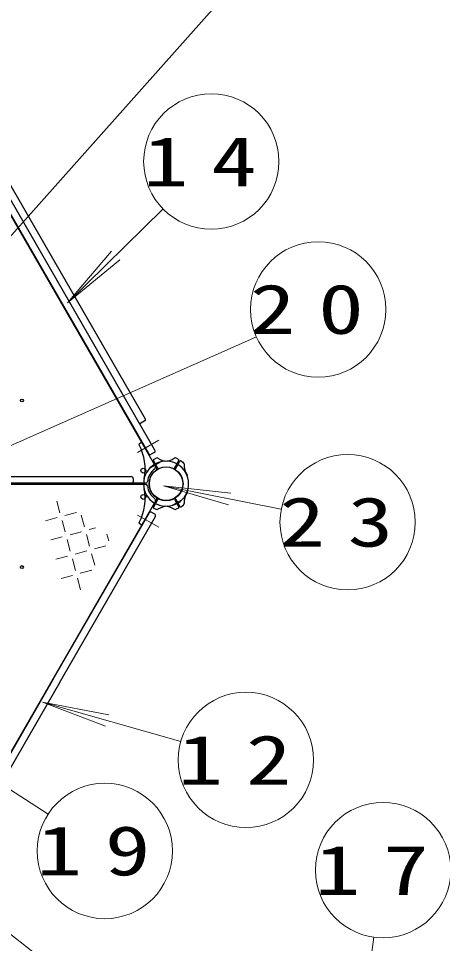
# Model space of a CAD drawing. Units: millimetres on the paper, scale 1:60. Extents: x -385 to 0, y -594 to 267.
# Drawn here: x -250.74 to -231.93, y 139.97 to 180.95 of the extents above; entities that cross this region are included whole.
import ezdxf

# ---------------------------------------------------------------- set-up
doc = ezdxf.new("R2010")
doc.units = ezdxf.units.MM
doc.linetypes.add('USER2', pattern=[6, 3, -1, 1, -1])
doc.layers.add('LY_1', color=7, linetype='Continuous', lineweight=25)
doc.styles.add('ＭＳ ゴシック', font='')
doc.styles.get('ＭＳ ゴシック').set_extended_font_data('MS Gothic')

msp = doc.modelspace()

# ---------------------------------------------------------------- linework, layer by layer
at = {"layer": 'LY_1', "lineweight": 13}
for p, q in [((-241.782, 181.752), (-260.78, 160.434)), ((-244.328, 172.512), (-248.561, 168.357)), ((-248.561, 168.357), (-246.612, 170.637)), ((-248.561, 168.357), (-246.245, 170.264)), ((-240.189, 166.845), (-254.192, 160.652)), ((-244.307, 160.245), (-241.426, 159.409)), ((-244.307, 160.245), (-241.324, 159.922)), ((-239.084, 159.213), (-244.307, 160.245)), ((-249.035, 159.567), (-248.898, 159.054)), ((-248.681, 158.929), (-248.169, 159.067)), ((-249.535, 158.7), (-249.023, 158.838)), ((-248.806, 158.713), (-248.669, 158.2)), ((-247.952, 158.942), (-247.815, 158.429)), ((-248.452, 158.075), (-247.94, 158.213)), ((-247.599, 158.304), (-247.326, 158.377)), ((-249.306, 157.847), (-248.794, 157.984)), ((-248.577, 157.859), (-248.44, 157.347)), ((-247.724, 158.088), (-247.586, 157.575)), ((-246.814, 158.108), (-246.733, 157.804)), ((-247.37, 157.45), (-246.858, 157.588)), ((-249.077, 156.993), (-248.565, 157.13)), ((-248.349, 157.005), (-248.211, 156.493)), ((-248.224, 157.222), (-247.711, 157.359)), ((-247.495, 157.234), (-247.358, 156.722)), ((-248.849, 156.139), (-248.336, 156.276)), ((-248.12, 156.151), (-247.983, 155.639)), ((-247.995, 156.368), (-247.483, 156.505)), ((-249.427, 145.695), (-258.918, 151.834)), ((-249.678, 150.662), (-246.874, 149.594)), ((-249.678, 150.662), (-246.732, 150.098)), ((-243.537, 148.919), (-249.678, 150.662)), ((-248.947, 138.705), (-254.395, 142.942)), ((-234.979, 140.246), (-235.797, 134.283))]:
    msp.add_line(p, q, dxfattribs=at)
at = {"layer": 'LY_1'}
for p, q in [((-253.823, 176.967), (-244.604, 161)), ((-244.963, 161.671), (-253.421, 176.321)), ((-244.689, 161.829), (-253.147, 176.479)), ((-245.111, 163.194), (-252.244, 175.548)), ((-245.129, 163.126), (-245.317, 163.017)), ((-245.306, 162.145), (-245.379, 162.097)), ((-244.719, 161.715), (-244.849, 161.64)), ((-244.561, 161.025), (-244.757, 161.365)), ((-244.744, 161.411), (-244.637, 161.468)), ((-243.823, 161.025), (-243.627, 161.365)), ((-243.78, 161), (-243.583, 161.34)), ((-243.64, 161.411), (-243.747, 161.468)), ((-243.537, 161.351), (-243.426, 161.282)), ((-243.421, 160.973), (-243.419, 160.974)), ((-243.255, 160.684), (-243.252, 160.686)), ((-245.102, 160.361), (-263.411, 160.361)), ((-263.411, 160.311), (-245.102, 160.311)), ((-262.65, 160.652), (-245.734, 160.652)), ((-262.65, 160.336), (-245.734, 160.336)), ((-245.65, 160.569), (-245.65, 160.419)), ((-243.255, 159.987), (-243.252, 159.986)), ((-244.604, 159.672), (-253.823, 143.704)), ((-244.561, 159.647), (-244.757, 159.306)), ((-243.823, 159.647), (-243.627, 159.306)), ((-243.78, 159.672), (-243.583, 159.331)), ((-243.421, 159.698), (-243.419, 159.697)), ((-249.192, 151.675), (-244.942, 159.036)), ((-244.698, 158.992), (-244.828, 159.067)), ((-244.744, 159.26), (-244.637, 159.203)), ((-243.64, 159.26), (-243.747, 159.203)), ((-243.537, 159.32), (-243.426, 159.389)), ((-248.918, 151.517), (-244.668, 158.878)), ((-245.306, 158.526), (-245.379, 158.574)), ((-249.192, 151.675), (-253.442, 144.314)), ((-248.918, 151.517), (-253.168, 144.156))]:
    msp.add_line(p, q, dxfattribs=at)
at = {"layer": 'LY_1', "linetype": 'USER2', "lineweight": 13}
for p, q in [((-245.46, 161.72), (-244.52, 162.263)), ((-244.384, 161.331), (-244.959, 161)), ((-243.425, 159.672), (-244, 159.34)), ((-245.46, 158.951), (-244.52, 158.408))]:
    msp.add_line(p, q, dxfattribs=at)
at = {"layer": 'LY_1', "lineweight": 13}
for centre in [(-242.187, 174.613), (-237.446, 168.058), (-236.141, 158.632), (-240.651, 148.1), (-246.908, 144.066), (-234.571, 143.219)]:
    msp.add_circle(centre, 3, dxfattribs=at)
at = {"layer": 'LY_1'}
for centre, radius in [((-250.584, 164.026), 0.0625), ((-244.192, 160.336), 0.75), ((-244.192, 160.336), 0.743), ((-245.202, 160.919), 0.108), ((-245.202, 159.752), 0.108), ((-250.584, 156.645), 0.0625)]:
    msp.add_circle(centre, radius, dxfattribs=at)
for centre, radius, start, end in [((-245.154, 163.169), 0.05, 300, 30), ((-245.342, 163.061), 0.05, 210, 300), ((-245.361, 162.069), 0.0333, 123, 208.9159), ((-247.287, 161.006), 2.167, 347.7828, 28.9158), ((-245.288, 162.117), 0.0333, 30, 123), ((-244.891, 161.712), 0.0833, 210, 300), ((-244.761, 161.787), 0.0833, 300, 30), ((-244.598, 161.394), 0.0833, 57.4588, 118), ((-243.786, 161.394), 0.0833, 62, 122.5412), ((-244.192, 160.336), 1, 92.7272, 150), ((-244.728, 161.381), 0.0333, 118, 210), ((-244.741, 161.07), 0.0833, 306.7872, 30), ((-244.105, 162.167), 0.833, 237.4588, 267.2728), ((-244.279, 162.167), 0.833, 272.7272, 302.5412), ((-244.192, 160.336), 1, 30, 87.2728), ((-243.656, 161.381), 0.0333, 330, 62), ((-243.555, 161.323), 0.0333, 58, 150), ((-243.478, 161.216), 0.0833, 357.4588, 58), ((-242.562, 161.176), 0.833, 177.4588, 207.2728), ((-244.192, 160.336), 1, 150, 210), ((-244.192, 160.336), 0.833, 126.7872, 173.2128), ((-244.633, 160.983), 0.0333, 304.2707, 30), ((-244.532, 161.041), 0.0333, 210, 295.7293), ((-243.852, 161.041), 0.0333, 244.2707, 330), ((-243.751, 160.983), 0.0333, 150, 235.7293), ((-243.411, 160.96), 0.0167, 38.6269, 120), ((-244.192, 160.336), 1.017, 30, 38.6269), ((-244.192, 160.336), 1, 330, 30), ((-244.192, 160.336), 1.017, 21.3731, 30), ((-243.261, 160.7), 0.0167, 300, 21.3731), ((-245.734, 160.569), 0.0833, 0, 90), ((-245.734, 160.419), 0.0833, 270, 0), ((-245.102, 160.444), 0.0833, 270, 353.2128), ((-245.102, 160.227), 0.0833, 6.7872, 90), ((-247.287, 159.665), 2.167, 331.0842, 12.2172), ((-244.192, 160.336), 1, 210, 267.2728), ((-244.192, 160.336), 0.833, 186.7872, 233.2128), ((-244.192, 160.336), 1, 272.7272, 330), ((-242.562, 159.495), 0.833, 152.7272, 182.5412), ((-244.192, 160.336), 1.017, 330, 338.6269), ((-243.261, 159.971), 0.0167, 338.6269, 60), ((-244.741, 159.601), 0.0833, 330, 53.2128), ((-244.633, 159.688), 0.0333, 330, 55.7293), ((-244.532, 159.63), 0.0333, 64.2707, 150), ((-243.852, 159.63), 0.0333, 30, 115.7293), ((-243.751, 159.688), 0.0333, 124.2707, 210), ((-243.478, 159.455), 0.0833, 302, 2.5412), ((-243.411, 159.711), 0.0167, 240, 321.3731), ((-244.192, 160.336), 1.017, 321.3731, 330), ((-244.87, 158.995), 0.0833, 60, 150), ((-244.728, 159.29), 0.0333, 150, 242), ((-244.598, 159.277), 0.0833, 242, 302.5412), ((-244.105, 158.504), 0.833, 92.7272, 122.5412), ((-244.279, 158.504), 0.833, 57.4588, 87.2728), ((-243.786, 159.277), 0.0833, 237.4588, 298), ((-243.656, 159.29), 0.0333, 298, 30), ((-243.555, 159.348), 0.0333, 210, 302), ((-245.361, 158.602), 0.0333, 151.0841, 237), ((-244.74, 158.92), 0.0833, 330, 60), ((-245.288, 158.554), 0.0333, 237, 330)]:
    msp.add_arc(centre, radius, start, end, dxfattribs=at)

# ---------------------------------------------------------------- texts
at = {"layer": 'LY_1', "char_height": 2.199, "attachment_point": 5, "style": 'ＭＳ ゴシック'}
for s, insert in [('\\T1.5;\\W1.35;14', (-242.187, 174.613)), ('\\T1.5;\\W1.35;20', (-237.446, 168.058)), ('\\T1.5;\\W1.35;23', (-236.141, 158.632)), ('\\T1.5;\\W1.35;12', (-240.651, 148.1)), ('\\T1.5;\\W1.35;19', (-246.908, 144.066)), ('\\T1.5;\\W1.35;17', (-234.571, 143.219))]:
    msp.add_mtext(s, dxfattribs=dict(at, insert=insert))

doc.saveas('drawing.dxf')
